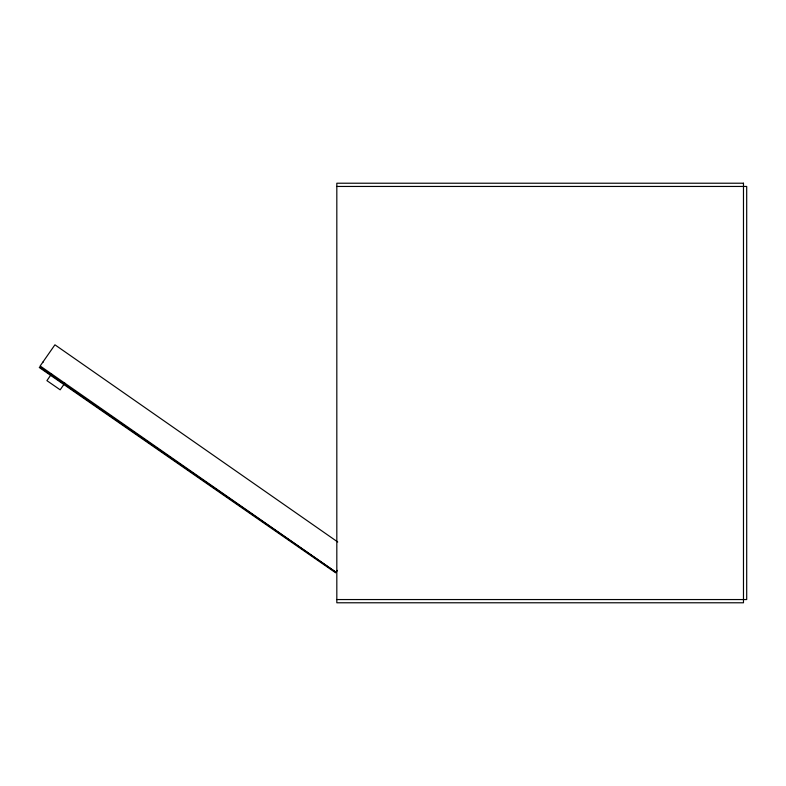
<?xml version="1.0" encoding="UTF-8"?>
<svg xmlns="http://www.w3.org/2000/svg" width="786" height="786" viewBox="0 0 786 786"><rect width="100%" height="100%" fill="white"/><g stroke="black" fill="none" stroke-linecap="round" stroke-linejoin="round"><path stroke-width="1.18" d="M42.709 362.572L43.083 362.041M51.552 373.93L46.914 380.64L60.178 389.827L64.816 383.116M337.4 570.371L335.691 572.817L39.3 367.514L39.664 366.983L336.054 572.287L40.165 365.981L54.932 344.808L337.744 541.986M336.821 186.449L746.7 186.449L746.7 599.551L336.821 599.551M743.477 183.217L336.821 183.217L336.821 602.783L743.477 602.783L743.477 183.217"/></g></svg>
